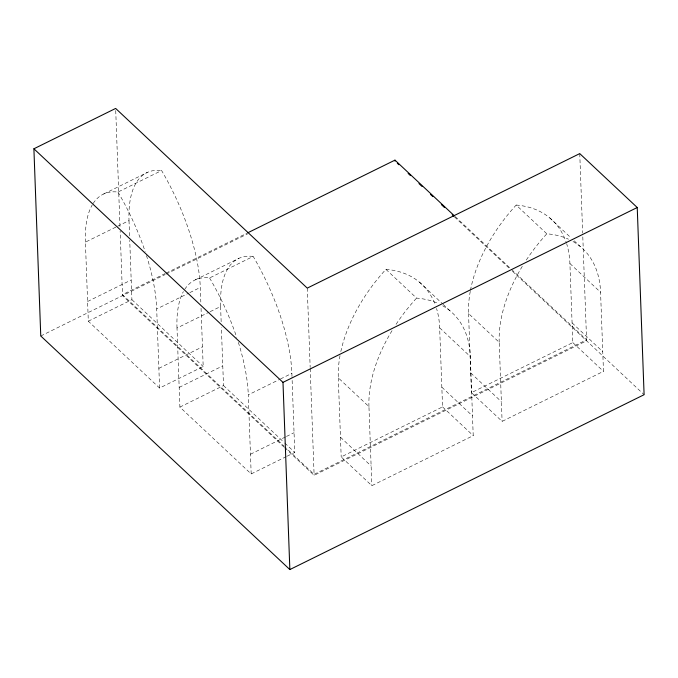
<?xml version="1.0" encoding="UTF-8"?>
<svg xmlns="http://www.w3.org/2000/svg" width="678" height="678" viewBox="0 0 678 678"><rect width="100%" height="100%" fill="white"/><g stroke="black" fill="none" stroke-linecap="round" stroke-linejoin="round"><path stroke-width="0.51" stroke-dasharray="3.39 2.54" d="M103.742 193.976L147.338 172.449M93.166 203.425A133.93 54.96 63.7 0 1 117.989 192.06L161.593 170.542A133.93 54.96 63.7 0 1 200.29 287.455L200.824 302.041M201.052 308.287L203.188 366.527L159.593 388.045L88.309 321.202L85.411 242.139L116.692 226.698M117.641 226.232L129.015 220.613A133.93 54.96 63.7 0 1 161.593 170.542M87.589 301.498L131.193 279.98M165.203 273.548L122.472 294.642L283.955 446.065M166.152 273.081L246.86 233.24M40.765 335.983L165.237 274.531M166.186 274.065L247.843 233.757M88.309 321.202L131.913 299.684L129.735 240.402M195.332 279.861L238.927 258.343M184.755 289.311A133.93 54.96 63.7 0 1 209.578 277.955L253.182 256.428A133.93 54.96 63.7 0 1 291.879 373.349L291.998 376.476M159.593 388.045L156.694 308.982L188.916 293.074M189.865 292.608L200.29 287.455M286.252 456.625L251.182 473.939L179.899 407.097L177 328.025L209.231 312.117M210.18 311.651L220.604 306.507A133.93 54.96 63.7 0 1 253.182 256.428M158.872 368.34L202.468 346.822M179.178 387.392L222.782 365.866M179.899 407.097L223.503 385.57L221.367 327.338M251.182 473.939L248.284 394.867L279.556 379.434M280.506 378.96L291.879 373.349M250.462 454.235L285.531 436.92M286.472 436.454L294.057 432.708M287.201 456.158L294.777 452.412L292.032 377.519M442.734 305.803A133.93 82.411 -46.8 0 1 470.32 356.577L473.219 435.64L371.849 485.685L341.195 456.93L442.556 406.893L439.658 327.83A133.93 82.411 -46.8 0 0 436.522 308.456M572.986 241.504A133.93 82.411 -46.8 0 1 600.572 292.277L603.471 371.349L502.101 421.385L471.447 392.638L572.808 342.593L569.91 263.53A133.93 82.411 -46.8 0 0 566.774 244.156M284.76 447.777L314.126 475.312L586.614 340.797L582.699 233.978M549.663 217.833L571.13 237.953M574.19 240.826L580.326 246.58M470.456 290.328A133.93 82.411 -46.8 0 1 516.17 205.053L546.824 233.8A133.93 82.411 -46.8 0 1 568.495 239.207M569.91 263.53L600.572 292.277M572.088 322.889L602.75 351.645M455.235 216.638L586.58 339.814L314.084 474.329L284.726 446.794M454.497 216.901L509.356 268.344M512.449 271.242L644.1 394.706M572.808 342.593L603.471 371.349M470.269 291.337A133.93 82.411 -46.8 0 0 468.54 313.567L499.203 342.322L502.101 421.385M419.411 282.124L442.403 303.693M443.175 304.405L450.073 310.88M340.822 351.594A133.93 82.411 -46.8 0 1 385.918 269.352L416.572 298.1A133.93 82.411 -46.8 0 1 438.242 303.507M439.658 327.83L470.32 356.577M470.718 372.934L501.381 401.681M441.836 387.189L472.498 415.936M442.556 406.893L473.219 435.64M340.017 355.636A133.93 82.411 -46.8 0 0 338.288 377.866L368.951 406.614L371.849 485.685M340.466 437.225L371.129 465.981M131.913 299.684L203.188 366.527M223.503 385.57L284.048 442.353M284.819 443.073L294.777 452.412M283.989 447.056L122.515 295.625L120.15 231.113M579.749 153.601L582.665 232.918M468.54 313.567L471.447 392.638M338.288 377.866L341.195 456.93M307.261 288.116L310.168 367.434M310.202 368.493L314.126 475.312M220.604 306.507L221.172 322.126M129.015 220.613L129.583 236.241M115.726 110.548L119.989 226.884M385.918 269.352A133.93 82.411 -46.8 0 1 435.327 304.939M368.951 406.614A133.93 82.411 -46.8 0 1 392.85 329.339M396.062 324.33A133.93 82.411 -46.8 0 1 416.572 298.1M177 328.025A133.93 54.96 63.7 0 1 183.399 291.582M209.578 277.955A133.93 54.96 63.7 0 1 236.732 337.424M238.351 342.398A133.93 54.96 63.7 0 1 248.284 394.867M516.17 205.053A133.93 82.411 -46.8 0 1 566.494 243.266M499.203 342.322A133.93 82.411 -46.8 0 1 522.585 265.886M526.314 260.03A133.93 82.411 -46.8 0 1 546.824 233.8M85.411 242.139A133.93 54.96 63.7 0 1 92.25 204.917M117.989 192.06A133.93 54.96 63.7 0 1 145.143 251.53M146.44 255.496A133.93 54.96 63.7 0 1 156.694 308.982"/><path stroke-width="1.02" d="M33.9 148.787L115.65 108.429L307.261 288.116L579.749 153.601L637.235 207.51L644.1 394.706L289.853 569.571L40.765 335.983L33.9 148.787L282.989 382.375L289.853 569.571M247.809 232.774L394.969 160.127L454.463 215.918M282.989 382.375L637.235 207.51M397.325 163.288L398.867 164.737M408.139 173.432L410.461 175.602M418.962 183.569L422.047 186.467M430.547 194.442L432.869 196.612M441.361 204.587L444.454 207.485M452.184 214.731L453.726 216.18M394.969 160.127L395.011 161.11"/></g></svg>
